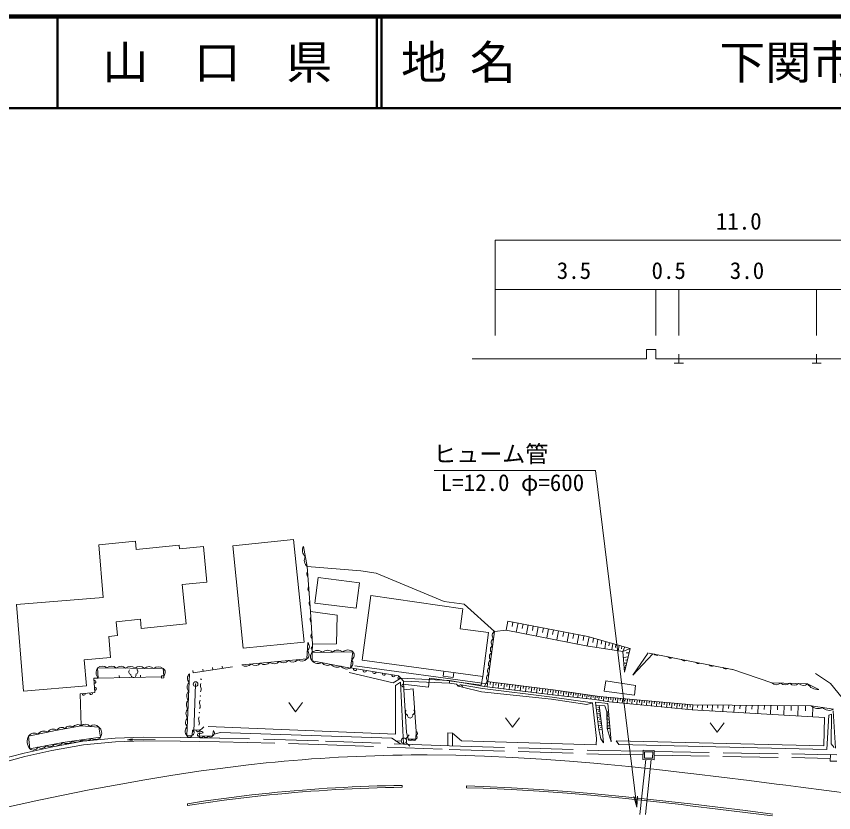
# Model space of a CAD drawing. Units: millimetres, scale not verified. Extents: x 40000 to 680000, y 20000 to 380000.
# Drawn here: x 328508 to 417468, y 293332 to 380000 of the extents above; entities that cross this region are included whole.
import ezdxf
from ezdxf.enums import TextEntityAlignment as Align

# ---------------------------------------------------------------- set-up
doc = ezdxf.new("R2010")
doc.units = ezdxf.units.MM
doc.header["$LTSCALE"] = 1000
doc.header["$PDMODE"] = 32
doc.header["$PDSIZE"] = 500
doc.linetypes.add('DASHED', pattern=[7.5, 6, -1.5])
for name, color, linetype, lineweight in [('M-BGD', 7, 'Continuous', 13), ('M-STR-HTXT', 7, 'Continuous', 13), ('M-TTL', 2, 'Continuous', 140), ('M-TTL-LINE', 7, 'Continuous', 50)]:
    doc.layers.add(name, color=color, linetype=linetype, lineweight=lineweight)
doc.layers.add('M-TTL-TXT', color=7, linetype='Continuous')
doc.styles.add('ＭＳ ゴシック', font='')
doc.styles.get('ＭＳ ゴシック').set_extended_font_data('MS Gothic')

# ---------------------------------------------------------------- blocks, each defined once
blk = doc.blocks.new('unfilled_arrow')
at = {"color": 0, "linetype": 'Continuous', "lineweight": -2}
blk.add_lwpolyline([(7.5, 1.25), (0, 0), (7.5, -1.25)], close=True, dxfattribs=at)
blk = doc.blocks.new('open_arrow')
at = {"color": 0, "linetype": 'Continuous', "lineweight": -2}
blk.add_lwpolyline([(7.5, 1.25), (0, 0), (7.5, -1.25)], dxfattribs=at)

msp = doc.modelspace()

# ---------------------------------------------------------------- linework, layer by layer
at = {"layer": 'M-BGD'}
for p, q in [((380611, 345265), (380611, 355655)), ((380611, 355655), (435611, 355655)), ((380611, 350272), (435611, 350272)), ((398111, 345265), (398111, 350272)), ((400611, 345265), (400611, 350272)), ((415611, 345265), (415611, 350272)), ((397111, 343742), (398111, 343742)), ((397111, 343742), (397111, 342742)), ((398111, 343742), (398111, 342742)), ((378111, 342742), (380611, 342742)), ((380611, 342742), (397111, 342742)), ((398111, 342742), (400611, 342742)), ((400611, 343242), (400611, 342242)), ((400611, 342742), (415611, 342742)), ((415611, 343242), (415611, 342242)), ((415611, 342742), (430611, 342742)), ((401111, 342242), (400111, 342242)), ((416111, 342242), (415111, 342242)), ((352062, 322382), (358679, 323058)), ((358679, 323058), (359820, 311905)), ((337493, 322479), (341474, 322873)), ((337493, 322479), (337958, 316740)), ((341562, 321978), (341474, 322873)), ((341562, 321978), (346239, 322441)), ((346279, 322043), (346239, 322441)), ((348866, 322299), (346279, 322043)), ((348866, 322299), (349250, 318418)), ((352062, 322382), (353204, 311230)), ((359756, 322316), (360166, 320121)), ((360166, 320121), (360522, 315238)), ((360166, 320121), (366009, 319640)), ((367662, 319382), (366009, 319640)), ((367662, 319382), (375078, 316326)), ((361349, 318909), (361004, 316131)), ((361349, 318909), (365848, 318350)), ((346563, 318152), (349250, 318418)), ((346987, 313873), (346563, 318152)), ((365848, 318350), (365503, 315571)), ((337958, 316740), (328519, 315976)), ((366133, 309928), (367088, 316964)), ((377104, 315531), (367088, 316964)), ((328519, 315975), (329283, 306542)), ((361004, 316131), (365503, 315571)), ((377252, 316028), (375078, 316326)), ((380562, 313065), (377252, 316028)), ((360727, 311674), (360522, 315238)), ((360522, 315238), (363419, 314837)), ((377104, 315531), (376822, 313349)), ((339377, 314102), (342005, 314384)), ((339526, 312609), (339377, 314102)), ((342104, 313389), (342005, 314384)), ((363371, 311714), (363419, 314837)), ((382009, 314190), (381817, 313208)), ((382009, 314189), (390722, 312487)), ((382561, 314082), (382465, 313591)), ((342104, 313389), (346987, 313873)), ((379896, 312951), (376822, 313349)), ((380562, 313065), (381817, 313208)), ((381817, 313208), (390530, 311506)), ((383113, 313974), (382921, 312993)), ((383665, 313866), (383570, 313375)), ((384218, 313758), (384026, 312777)), ((384770, 313650), (384674, 313160)), ((385322, 313542), (385131, 312561)), ((385874, 313435), (385779, 312944)), ((386427, 313327), (386235, 312345)), ((386979, 313219), (386883, 312728)), ((338571, 312514), (339526, 312609)), ((338765, 310222), (338571, 312514)), ((379274, 308145), (379896, 312951)), ((379828, 307615), (380562, 313065)), ((387531, 313111), (387340, 312130)), ((388084, 313003), (387988, 312512)), ((388636, 312895), (388444, 311914)), ((389188, 312787), (389092, 312297)), ((389740, 312680), (389549, 311698)), ((390293, 312572), (390197, 312081)), ((390845, 312464), (390653, 311482)), ((390722, 312487), (395335, 311195)), ((391328, 312328), (391253, 311863)), ((353204, 311230), (359820, 311905)), ((360142, 310063), (360224, 311844)), ((360727, 311674), (360700, 310771)), ((360727, 311674), (363371, 311714)), ((390530, 311506), (394535, 310859)), ((391810, 312191), (391670, 311319)), ((392240, 312070), (392174, 311659)), ((392670, 311949), (392546, 311179)), ((393052, 311841), (392994, 311478)), ((393435, 311732), (393326, 311054)), ((393776, 311636), (393724, 311317)), ((394116, 311540), (394021, 310942)), ((394420, 311454), (394375, 311174)), ((394723, 311369), (394535, 310860)), ((365150, 310850), (360700, 310771)), ((360700, 310771), (360717, 309861)), ((364861, 309082), (365150, 310850)), ((395335, 311196), (394535, 310860)), ((394535, 310859), (394702, 308623)), ((394702, 308623), (395335, 311195)), ((395226, 310739), (394888, 310710)), ((395613, 308282), (397268, 310729)), ((395613, 308282), (397799, 310623)), ((406432, 308930), (397400, 310701)), ((338765, 310222), (335907, 309979)), ((336151, 307126), (335907, 309979)), ((353060, 309413), (360142, 310063)), ((360717, 309861), (364868, 309074)), ((379274, 308145), (366133, 309928)), ((395117, 310281), (394589, 310236)), ((394958, 309615), (394645, 309588)), ((395038, 309948), (394827, 309930)), ((344481, 309016), (337349, 309089)), ((337349, 309089), (337426, 307972)), ((344557, 308241), (344481, 309016)), ((347768, 308554), (347731, 308801)), ((347768, 308554), (352018, 309190)), ((348831, 308713), (348794, 308960)), ((349893, 308872), (349856, 309119)), ((350956, 309031), (350919, 309279)), ((364861, 309082), (370089, 308239)), ((379766, 307344), (365365, 309301)), ((374975, 308197), (375028, 308721)), ((394843, 309130), (394685, 309116)), ((394900, 309372), (394783, 309362)), ((410741, 307469), (406390, 308937)), ((336938, 307956), (337426, 307972)), ((337054, 306411), (336938, 307956)), ((337426, 307972), (337421, 308222)), ((337426, 307972), (344312, 308102)), ((339721, 308016), (339716, 308265)), ((342016, 308059), (342012, 308309)), ((344557, 308241), (344307, 308232)), ((344307, 308232), (344316, 307982)), ((344316, 307982), (344566, 307991)), ((344566, 307991), (344557, 308241)), ((347068, 301739), (347353, 308449)), ((369530, 307475), (364740, 308581)), ((370354, 307960), (369530, 307475)), ((370089, 308239), (370354, 307960)), ((370354, 307960), (370656, 307650)), ((370354, 307960), (375640, 307712)), ((373375, 306983), (373492, 307959)), ((373492, 307959), (379085, 307213)), ((376070, 308038), (374975, 308197)), ((376070, 308038), (376142, 308570)), ((379085, 307213), (379274, 308145)), ((415477, 308482), (417115, 307393)), ((329283, 306542), (336151, 307126)), ((348015, 307322), (347841, 302134)), ((369761, 301886), (369789, 307175)), ((369789, 307175), (370337, 307523)), ((370337, 307523), (370657, 300792)), ((373375, 306983), (370580, 307330)), ((370656, 307650), (370672, 306700)), ((370656, 307650), (375638, 307443)), ((375640, 307712), (375638, 307443)), ((375638, 307443), (376409, 307326)), ((375640, 307712), (379475, 307072)), ((376409, 307326), (376610, 307102)), ((377081, 306980), (376610, 307102)), ((379244, 306841), (376918, 307228)), ((377081, 306980), (379141, 306491)), ((379475, 307072), (379714, 307618)), ((379475, 307072), (386883, 306138)), ((379714, 307618), (386949, 306696)), ((379828, 307616), (379755, 307046)), ((380128, 307577), (380091, 307292)), ((380428, 307538), (380355, 306969)), ((380727, 307500), (380691, 307215)), ((381027, 307461), (380954, 306893)), ((381326, 307423), (381290, 307139)), ((381625, 307384), (381553, 306816)), ((381924, 307345), (381888, 307062)), ((382223, 307307), (382151, 306740)), ((382521, 307268), (382485, 306985)), ((382820, 307230), (382748, 306664)), ((383118, 307191), (383082, 306908)), ((383416, 307153), (383344, 306587)), ((383714, 307114), (383678, 306832)), ((384012, 307076), (383940, 306511)), ((384309, 307038), (384273, 306755)), ((384607, 306999), (384535, 306435)), ((384904, 306961), (384868, 306679)), ((385201, 306923), (385129, 306359)), ((392671, 307695), (395893, 307178)), ((414626, 307365), (410741, 307469)), ((415859, 306750), (414626, 307365)), ((418861, 305241), (417115, 307393)), ((335449, 306275), (337054, 306411)), ((335556, 302787), (335449, 306275)), ((371705, 306818), (370672, 306700)), ((370672, 306700), (370972, 302099)), ((372023, 302172), (371705, 306818)), ((379141, 306491), (386758, 305675)), ((379244, 306841), (386823, 305909)), ((385498, 306884), (385462, 306603)), ((385795, 306846), (385723, 306283)), ((386091, 306808), (386055, 306527)), ((386387, 306770), (386315, 306208)), ((386683, 306731), (386647, 306451)), ((386883, 306138), (391471, 305642)), ((386949, 306697), (386889, 306138)), ((386949, 306697), (391963, 305979)), ((387240, 306655), (387210, 306381)), ((387531, 306614), (387472, 306075)), ((387812, 306574), (387783, 306309)), ((388093, 306533), (388037, 306014)), ((388364, 306494), (388337, 306240)), ((388636, 306456), (388582, 305955)), ((388898, 306418), (388872, 306172)), ((389160, 306380), (389108, 305898)), ((389414, 306344), (389388, 306107)), ((389667, 306308), (389617, 305843)), ((389912, 306273), (389888, 306045)), ((390157, 306238), (390109, 305790)), ((390394, 306204), (390370, 305984)), ((390630, 306170), (390584, 305738)), ((390859, 306137), (390836, 305925)), ((391087, 306104), (391042, 305689)), ((391308, 306073), (391286, 305869)), ((391529, 306041), (391486, 305641)), ((358155, 305312), (358905, 304312)), ((358905, 304312), (359655, 305312)), ((390588, 305106), (386758, 305675)), ((386823, 305909), (391205, 305296)), ((391205, 305296), (390588, 305106)), ((391205, 305296), (391650, 301391)), ((393024, 305391), (391471, 305642)), ((392897, 305221), (391546, 305340)), ((391546, 305340), (391894, 302398)), ((391742, 306011), (391721, 305814)), ((391956, 305980), (391914, 305594)), ((402144, 305073), (391963, 305978)), ((392214, 305957), (392191, 305716)), ((392465, 305935), (392418, 305450)), ((392718, 305912), (392694, 305669)), ((392897, 305221), (393262, 301030)), ((392970, 305890), (392924, 305402)), ((393024, 305391), (402052, 304521)), ((393225, 305867), (393202, 305622)), ((393480, 305844), (393433, 305353)), ((393736, 305821), (393713, 305575)), ((393993, 305799), (393945, 305303)), ((394251, 305776), (394227, 305527)), ((394510, 305753), (394462, 305254)), ((394770, 305730), (394746, 305479)), ((395030, 305706), (394982, 305204)), ((395292, 305683), (395268, 305431)), ((395554, 305660), (395506, 305153)), ((395818, 305636), (395794, 305382)), ((396082, 305613), (396033, 305103)), ((396348, 305589), (396323, 305333)), ((396614, 305566), (396565, 305052)), ((396882, 305542), (396857, 305284)), ((397150, 305518), (397100, 305000)), ((397419, 305494), (397394, 305234)), ((397689, 305470), (397639, 304948)), ((397961, 305446), (397935, 305184)), ((398232, 305422), (398182, 304896)), ((398506, 305397), (398481, 305134)), ((398780, 305373), (398729, 304843)), ((399055, 305348), (399030, 305083)), ((399331, 305324), (399279, 304790)), ((399608, 305299), (399583, 305032)), ((399886, 305275), (399834, 304737)), ((400165, 305250), (400139, 304980)), ((400445, 305225), (400393, 304683)), ((400727, 305200), (400700, 304928)), ((401008, 305175), (400956, 304629)), ((401292, 305150), (401265, 304876)), ((391939, 305012), (391598, 304973)), ((391995, 304598), (391645, 304558)), ((391967, 304805), (391794, 304785)), ((392024, 304387), (391847, 304367)), ((392285, 302463), (391939, 305011)), ((391939, 305011), (392571, 304972)), ((392777, 304292), (392571, 304972)), ((392776, 304317), (392996, 304331)), ((392800, 302481), (392777, 304292)), ((401575, 305124), (401523, 304575)), ((401861, 305099), (401834, 304823)), ((402052, 304521), (416487, 303700)), ((402144, 305074), (402114, 304518)), ((415033, 304967), (402144, 305073)), ((402670, 305069), (402654, 304779)), ((403196, 305065), (403163, 304461)), ((403747, 305061), (403730, 304746)), ((404298, 305056), (404262, 304401)), ((404875, 305051), (404856, 304710)), ((405452, 305046), (405413, 304338)), ((406057, 305042), (406036, 304673)), ((406661, 305037), (406619, 304272)), ((407294, 305031), (407272, 304634)), ((407927, 305026), (407882, 304203)), ((408590, 305021), (408567, 304594)), ((409253, 305015), (409205, 304131)), ((409947, 305009), (409922, 304551)), ((410642, 305004), (410590, 304055)), ((411369, 304998), (411342, 304507)), ((412097, 304992), (412041, 303976)), ((412858, 304985), (412830, 304460)), ((413620, 304979), (413561, 303893)), ((414418, 304973), (414388, 304411)), ((415033, 304967), (417466, 304579)), ((415208, 304825), (415153, 303806)), ((417674, 300357), (417410, 304416)), ((381756, 303646), (382506, 302646)), ((382506, 302646), (383256, 303646)), ((392052, 304176), (391694, 304135)), ((392111, 303745), (391744, 303703)), ((392081, 303960), (391900, 303940)), ((392141, 303525), (391955, 303504)), ((392778, 304184), (392891, 304191)), ((392780, 304051), (393014, 304067)), ((392782, 303910), (392902, 303919)), ((392783, 303770), (393033, 303787)), ((392785, 303622), (392914, 303630)), ((392787, 303474), (393052, 303491)), ((416487, 303700), (416414, 300610)), ((416741, 300204), (416933, 303946)), ((416933, 303946), (417224, 304053)), ((417224, 304053), (417183, 300811)), ((335556, 302787), (332940, 302321)), ((337495, 302638), (335556, 302787)), ((337683, 301557), (337495, 302638)), ((348363, 302150), (348920, 302660)), ((369761, 301886), (349387, 302695)), ((392170, 303305), (391795, 303262)), ((392231, 302856), (391846, 302812)), ((392201, 303080), (392011, 303059)), ((392263, 302627), (392068, 302604)), ((392789, 303317), (392926, 303326)), ((392791, 303161), (393073, 303180)), ((392793, 302995), (392939, 303005)), ((392796, 302830), (393096, 302850)), ((392798, 302656), (392953, 302666)), ((392800, 302481), (393119, 302503)), ((393262, 301030), (392800, 302481)), ((404038, 303091), (404788, 302091)), ((404788, 302091), (405538, 303091)), ((332940, 302321), (329839, 301669)), ((329839, 301669), (329960, 300265)), ((347653, 301751), (347068, 301739)), ((347663, 302306), (347653, 301751)), ((348489, 302342), (347663, 302306)), ((348448, 301918), (348390, 301650)), ((348390, 301650), (349871, 301686)), ((348859, 302024), (348448, 301918)), ((349871, 301686), (349952, 302281)), ((350735, 302056), (350038, 301878)), ((369388, 301423), (350735, 302056)), ((370884, 301372), (371279, 301805)), ((370972, 302099), (371162, 301325)), ((371996, 301342), (372023, 302172)), ((375474, 302007), (375465, 300605)), ((375474, 302007), (375974, 301988)), ((376945, 301162), (375974, 301988)), ((375974, 301988), (375991, 300588)), ((391894, 302398), (392137, 301352)), ((392294, 302397), (391899, 302352)), ((392285, 302463), (392411, 300922)), ((329960, 300265), (333570, 300981)), ((333570, 300981), (337683, 301557)), ((340617, 301271), (343617, 301310)), ((369388, 301423), (370306, 300806)), ((369809, 301115), (370394, 301143)), ((370903, 300959), (371336, 300564)), ((371162, 301325), (371996, 301342)), ((376945, 301162), (391616, 300709)), ((391616, 300709), (391650, 301391)), ((392137, 301352), (392411, 300922)), ((394102, 300747), (393783, 301136)), ((416414, 300610), (393783, 301136)), ((416741, 300204), (394102, 300747)), ((417521, 300438), (417183, 300811)), ((373215, 299611), (376341, 299574)), ((376341, 299574), (379456, 299482)), ((379456, 299482), (382560, 299341)), ((382560, 299341), (385651, 299156)), ((385651, 299156), (388729, 298931)), ((388729, 298931), (391796, 298670)), ((417125, 299660), (417105, 298951)), ((417105, 298951), (417805, 298931)), ((417825, 299641), (417125, 299660)), ((348623, 297872), (350678, 298153)), ((350678, 298153), (353775, 298534)), ((353775, 298534), (355696, 298742)), ((391796, 298670), (392136, 298639)), ((392136, 298639), (395188, 298345)), ((395188, 298345), (398228, 298025)), ((398228, 298025), (401255, 297684)), ((342500, 296910), (345553, 297412)), ((345553, 297412), (348623, 297872)), ((401255, 297684), (402261, 297566)), ((402261, 297566), (405273, 297204)), ((405273, 297204), (408273, 296830)), ((336443, 295799), (339464, 296371)), ((339464, 296371), (342500, 296910)), ((370502, 296097), (370501, 296297)), ((377503, 296038), (377502, 296238)), ((377502, 296238), (379332, 296184)), ((408273, 296830), (411263, 296450)), ((411263, 296450), (412257, 296323)), ((412257, 296323), (413911, 296110)), ((333438, 295199), (336443, 295799)), ((354149, 295255), (356032, 295459)), ((377503, 296038), (379325, 295984)), ((379325, 295984), (382375, 295846)), ((379332, 296184), (382385, 296046)), ((382375, 295846), (385418, 295664)), ((382385, 296046), (385431, 295863)), ((385418, 295664), (388453, 295442)), ((385431, 295863), (388469, 295641)), ((388453, 295442), (391481, 295184)), ((388469, 295641), (391498, 295384)), ((391498, 295384), (391836, 295353)), ((391836, 295353), (394856, 295062)), ((413911, 296110), (420193, 295302)), ((327326, 293902), (330301, 294545)), ((330301, 294545), (330447, 294576)), ((330447, 294576), (333438, 295199)), ((347122, 294310), (349087, 294605)), ((349087, 294605), (351108, 294881)), ((349116, 294407), (351134, 294683)), ((351108, 294881), (354149, 295255)), ((351134, 294683), (354172, 295056)), ((354172, 295056), (356053, 295260)), ((391481, 295184), (391817, 295154)), ((391817, 295154), (394836, 294863)), ((394836, 294863), (397848, 294546)), ((394856, 295062), (397869, 294745)), ((397848, 294546), (400852, 294207)), ((397869, 294745), (400875, 294406)), ((347122, 294310), (347149, 294112)), ((347149, 294112), (349116, 294407)), ((400852, 294207), (401852, 294090)), ((400875, 294406), (401875, 294289)), ((401852, 294090), (404847, 293730)), ((401875, 294289), (404871, 293928)), ((404847, 293730), (407836, 293358)), ((404871, 293928), (407861, 293556)), ((407836, 293358), (410818, 292978)), ((407861, 293556), (410844, 293177))]:
    msp.add_line(p, q, dxfattribs=at)
at = {"layer": 'M-BGD', "linetype": 'DASHED'}
for p, q in [((335818, 300712), (332385, 300081)), ((339302, 301057), (335818, 300712)), ((342326, 301141), (339302, 301057)), ((346325, 301102), (342326, 301141)), ((350631, 301046), (346325, 301102)), ((350631, 301046), (361381, 300753)), ((361381, 300753), (375626, 300198)), ((332385, 300081), (329437, 299427)), ((375626, 300198), (391882, 299709)), ((397929, 299997), (417123, 299642)), ((329437, 299427), (326029, 298524)), ((391882, 299709), (396723, 299619)), ((397013, 299112), (395776, 287435)), ((397615, 299102), (396373, 287372)), ((397922, 299597), (417116, 299242))]:
    msp.add_line(p, q, dxfattribs=at)
at = {"layer": 'M-BGD'}
msp.add_lwpolyline([(395893, 307178), (395777, 306110), (392493, 306548), (392671, 307695)], dxfattribs=at)
at = {"layer": 'M-BGD', "linetype": 'DASHED'}
for points in [[(322075, 297808), (325923, 298910), (329343, 299816), (332306, 300473), (335762, 301108), (339277, 301456), (342322, 301541), (346330, 301502), (350636, 301446)], [(375642, 300598), (361394, 301153), (350642, 301446)], [(375638, 300598), (391891, 300108), (396729, 300019)]]:
    msp.add_lwpolyline(points, dxfattribs=at)
at = {"layer": 'M-BGD'}
for points in [[(397930, 300097), (397914, 299097), (396714, 299117), (396731, 300117)], [(397778, 299949), (397767, 299250), (396867, 299264), (396878, 299964)]]:
    msp.add_lwpolyline(points, close=True, dxfattribs=at)
for centre, radius in [((348621, 307858), 25), ((348528, 306034), 25), ((348435, 304211), 25), ((370687, 301156), 293)]:
    msp.add_circle(centre, radius, dxfattribs=at)
for centre, radius, start, end in [((360526, 321891), 879, 151.13709, 230.00019), ((360730, 320794), 879, 151.13709, 230.00019), ((360544, 319331), 420, 143.79999, 224.54829), ((360663, 317703), 420, 143.79999, 224.54829), ((360782, 316075), 420, 143.79999, 224.54829), ((360965, 314370), 492, 146.13859, 220.45959), ((361068, 312588), 492, 146.13859, 220.45959), ((380688, 311859), 486, 118.35999, 226.29379), ((380793, 312638), 486, 118.35999, 226.29379), ((359807, 311417), 596, 309.04629, 45.72499), ((360777, 311221), 164, 111.12659, 245.42529), ((380583, 311081), 486, 118.35999, 226.29379), ((359767, 310526), 596, 309.04629, 45.72499), ((361126, 310324), 617, 133.59849, 228.54319), ((361268, 310107), 874, 51.47269, 130.56639), ((362381, 310127), 874, 51.47269, 130.56639), ((363493, 310147), 874, 51.47269, 130.56639), ((364606, 310167), 874, 51.47269, 130.56639), ((364682, 310473), 602, 302.59989, 38.85479), ((380478, 310302), 486, 118.35999, 226.29379), ((398206, 310825), 377, 216.18269, 301.62709), ((354528, 310095), 745, 232.26989, 318.22229), ((355539, 310188), 745, 232.26989, 318.22229), ((356551, 310281), 745, 232.26989, 318.22229), ((357563, 310374), 745, 232.26989, 318.22229), ((358575, 310467), 745, 232.26989, 318.22229), ((359587, 310560), 745, 232.26989, 318.22229), ((361347, 310350), 797, 217.77389, 300.75109), ((362385, 310153), 797, 217.77389, 300.75109), ((364537, 309589), 602, 302.59989, 38.85479), ((380373, 309524), 486, 118.35999, 226.29379), ((399711, 310530), 377, 216.18269, 301.62709), ((401216, 310235), 377, 216.18269, 301.62709), ((402722, 309940), 377, 216.18269, 301.62709), ((338069, 308577), 883, 144.58642, 223.23032), ((337853, 308535), 749, 46.54392, 132.28092), ((338872, 308525), 749, 46.54392, 132.28092), ((339891, 308514), 749, 46.54392, 132.28092), ((340910, 308504), 749, 46.54392, 132.28092), ((341024, 308659), 288, 133.24752, 260.11742), ((341929, 308493), 749, 46.54392, 132.28092), ((341449, 308679), 288, 285.17502, 52.04492), ((342947, 308483), 749, 46.54392, 132.28092), ((343966, 308472), 749, 46.54392, 132.28092), ((344242, 308602), 479, 311.17172, 59.95702), ((353516, 310002), 745, 232.26989, 318.22229), ((363422, 309956), 797, 217.77389, 300.75109), ((364460, 309759), 797, 217.77389, 300.75109), ((365381, 308976), 178, 163.69122, 357.98512), ((366426, 308807), 178, 163.69122, 357.98512), ((380268, 308745), 486, 118.35999, 226.29379), ((404227, 309645), 377, 216.18269, 301.62709), ((405733, 309349), 377, 216.18269, 301.62709), ((341253, 308321), 283, 168.96072, 16.33172), ((347807, 307950), 675, 132.30482, 222.82862), ((367471, 308639), 178, 163.69122, 357.98512), ((368517, 308470), 178, 163.69122, 357.98512), ((369562, 308301), 178, 163.69122, 357.98512), ((370156, 308038), 110, 79.14522, 7.96022), ((380163, 307966), 486, 118.35999, 226.29379), ((337025, 307574), 142, 249.98712, 118.60272), ((337083, 306801), 142, 249.98712, 118.60272), ((347767, 306991), 675, 132.30482, 222.82862), ((349082, 307149), 546, 152.36872, 201.78732), ((348068, 306744), 546, 332.36872, 21.78732), ((370627, 307175), 163, 77.66272, 284.15772), ((376834, 306995), 248, 356.58712, 154.37652), ((411240, 307946), 690, 223.71729, 313.22859), ((412211, 307920), 690, 223.71729, 313.22859), ((413182, 307894), 690, 223.71729, 313.22859), ((414153, 307868), 690, 223.71729, 313.22859), ((415728, 308030), 1287, 211.10769, 275.84819), ((335855, 306254), 145, 162.56522, 27.10762), ((336657, 306322), 145, 162.56522, 27.10762), ((347726, 306032), 675, 132.30482, 222.82862), ((347685, 305074), 675, 132.30482, 222.82862), ((348989, 305325), 546, 152.36872, 201.78732), ((347645, 304115), 675, 132.30482, 222.82862), ((347975, 304920), 546, 332.36872, 21.78732), ((371139, 304251), 288, 133.24752, 260.11742), ((371564, 304271), 288, 285.17502, 52.04492), ((415775, 305707), 1048, 224.95152, 296.91662), ((416992, 305513), 1048, 224.95152, 296.91662), ((347604, 303157), 675, 132.30482, 222.82862), ((348896, 303501), 546, 152.36872, 201.78732), ((371368, 303913), 283, 168.96072, 16.33172), ((333445, 302014), 591, 51.51599, 148.71339), ((334317, 302169), 591, 51.51599, 148.71339), ((335189, 302325), 591, 51.51599, 148.71339), ((336003, 302260), 691, 40.86562, 130.30562), ((336973, 302186), 691, 40.86562, 130.30562), ((336946, 301986), 852, 329.76322, 49.89572), ((347563, 302198), 675, 132.30482, 222.82862), ((347881, 303096), 546, 332.36872, 21.78732), ((331037, 301065), 1342, 153.22709, 216.58899), ((330479, 301194), 797, 60.37169, 143.34309), ((331512, 301411), 797, 60.37169, 143.34309), ((332546, 301628), 797, 60.37169, 143.34309), ((347358, 301859), 314, 202.52882, 339.92212), ((347566, 302030), 292, 287.37392, 70.58652), ((348282, 302340), 207, 184.42602, 0.63112), ((348367, 301795), 147, 56.53472, 278.75512), ((348633, 301784), 278, 208.86192, 333.95392), ((348657, 301959), 212, 17.85642, 191.12932), ((349127, 301796), 278, 208.86192, 333.95392), ((349621, 301808), 278, 208.86192, 333.95392), ((349687, 302014), 376, 299.23082, 45.34362), ((371934, 301552), 218, 286.38692, 69.87382), ((371948, 301967), 218, 286.38692, 69.87382), ((332133, 301134), 629, 234.23052, 328.20162), ((333036, 301313), 629, 234.23052, 328.20162), ((334005, 301621), 774, 235.82632, 320.11482), ((335033, 301765), 774, 235.82632, 320.11482), ((336061, 301909), 774, 235.82632, 320.11482), ((337089, 302053), 774, 235.82632, 320.11482), ((371369, 301399), 220, 199.77952, 342.63522), ((371786, 301408), 220, 199.77952, 342.63522), ((330327, 300776), 629, 234.23052, 328.20162), ((331230, 300955), 629, 234.23052, 328.20162), ((372725, 132612), 167000, 90.42855, 95.85267), ((372725, 132612), 167000, 89.83196, 90.42855), ((372725, 132612), 163700, 90.77856, 95.85267), ((372725, 132612), 163500, 90.77899, 95.85267)]:
    msp.add_arc(centre, radius, start, end, dxfattribs=at)
msp.add_point((348015, 307322), dxfattribs=at)
at = {"layer": 'M-STR-HTXT'}
msp.add_lwpolyline([(396050, 293914), (391538, 330565), (373976, 330565)], dxfattribs=at)
at = {"layer": 'M-TTL'}
msp.add_line((680000, 380000), (40000, 380000), dxfattribs=at)
at = {"layer": 'M-TTL-LINE'}
for p, q in [((333000, 380000), (333000, 370000)), ((367750, 380000), (367750, 370000)), ((368250, 380000), (368250, 370000)), ((40000, 370000), (680000, 370000))]:
    msp.add_line(p, q, dxfattribs=at)

# ---------------------------------------------------------------- block references
at = {"layer": 'M-BGD', "xscale": 66.7, "yscale": 66.7, "rotation": 0.7}
msp.add_blockref('unfilled_arrow', (340617, 301271), dxfattribs=at)
at = {"layer": 'M-STR-HTXT', "xscale": 160, "yscale": 160, "rotation": 97}
msp.add_blockref('open_arrow', (396050, 293914), dxfattribs=at)

# ---------------------------------------------------------------- texts
at = {"layer": 'M-BGD', "style": 'ＭＳ ゴシック'}
for s, p in [('11.0', (407135, 356240)), ('3.5', (389198, 350867)), ('0.5', (399514, 350867)), ('3.0', (408036, 350867))]:
    msp.add_text(s, height=1833, dxfattribs=at).set_placement(p, align=Align.BOTTOM_CENTER)
at = {"layer": 'M-STR-HTXT', "style": 'ＭＳ ゴシック'}
for s, p in [('ヒューム管', (380151, 330912)), ('L=12.0 φ=600', (382508, 327788))]:
    msp.add_text(s, height=1833, dxfattribs=at).set_placement(p, align=Align.BOTTOM_CENTER)
at = {"layer": 'M-TTL-TXT', "style": 'ＭＳ ゴシック'}
msp.add_text('山\u3000口\u3000県', height=3666, dxfattribs=at).set_placement((350375, 375000), align=Align.MIDDLE_CENTER)
for s, p in [('地 名', (370380, 375000)), ('下関市豊田町大字荒木', (405024, 375000))]:
    msp.add_text(s, height=3666, dxfattribs=at).set_placement(p, align=Align.MIDDLE_LEFT)

doc.saveas('drawing.dxf')
